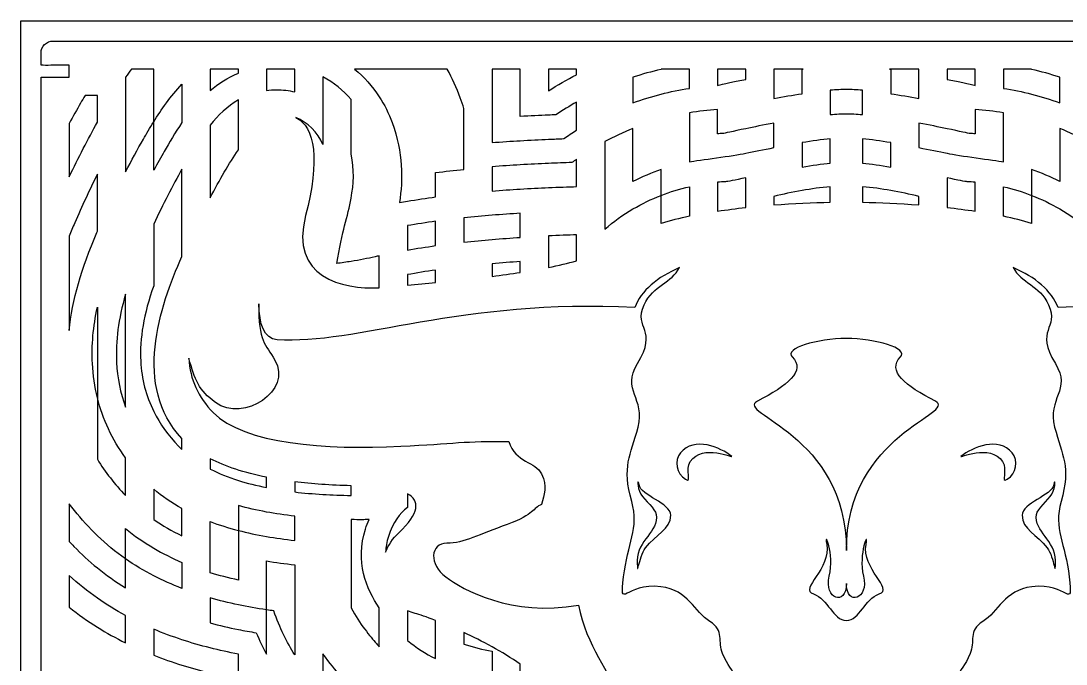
# Model space of a CAD drawing. Extents: x 110 to 520, y 70 to 380.
# Drawn here: x 110 to 369.6, y 220.1 to 380 of the extents above; entities that cross this region are included whole.
import ezdxf

# ---------------------------------------------------------------- set-up
doc = ezdxf.new("R2010")
doc.units = 0
doc.header["$MEASUREMENT"] = 0
doc.layers.add('DEFAULT', color=18, linetype='CONTINUOUS')

msp = doc.modelspace()

# ---------------------------------------------------------------- linework, layer by layer
at = {"layer": 'DEFAULT', "color": 18}
msp.add_lwpolyline([(520, 70), (110, 70), (110, 380), (520, 380)], close=True, dxfattribs=at)
at = {"layer": 'DEFAULT', "color": 1}
for points, knots in [([(511.49, 369), (511.72, 369), (512.28, 368.95), (513.24, 368.95), (514.21, 368.95), (514.99, 368.97), (515, 369), (515, 370), (515, 371), (515, 372), (515, 373.66), (513.66, 375), (512, 375), (380.67, 375), (249.33, 375), (118, 375), (116.34, 375), (115, 373.66), (115, 372), (115, 371), (115, 370), (115, 369), (115.08, 368.97), (115.83, 368.95), (116.74, 368.95), (117.71, 368.95), (118.27, 369), (118.49, 369), (119.66, 369), (120.83, 369), (121.99, 369), (121.99, 368), (121.99, 367), (121.99, 366), (120.83, 366), (119.66, 366), (118.49, 366), (118.27, 366), (117.71, 366.05), (116.74, 366.05), (115.83, 366.05), (115.08, 366.03), (115, 366), (115, 272), (115, 178), (115, 84), (115.08, 83.97), (115.83, 83.95), (116.74, 83.95), (117.71, 83.95), (118.27, 84), (118.49, 84), (119.66, 84), (120.83, 84), (121.99, 84), (121.99, 83), (121.99, 82), (121.99, 81), (120.83, 81), (119.66, 81), (118.49, 81), (118.27, 81), (117.71, 81.05), (116.74, 81.05), (115.83, 81.05), (115.08, 81.03), (115, 81), (115, 80), (115, 79), (115, 78), (115, 76.34), (116.34, 75), (118, 75), (249.33, 75), (380.67, 75), (512, 75), (513.66, 75), (515, 76.34), (515, 78), (515, 79), (515, 80), (514.99, 81), (514.99, 81.03), (514.21, 81.05), (513.24, 81.05), (512.28, 81.05), (511.72, 81), (511.49, 81), (510.33, 81), (509.16, 81), (507.99, 81), (507.99, 82), (507.99, 83), (507.99, 84), (509.16, 84), (510.33, 84), (511.49, 84), (511.72, 84), (512.28, 83.95), (513.24, 83.95), (514.21, 83.95), (514.99, 83.97), (515, 84), (515, 178), (515, 272), (514.99, 366), (514.99, 366.03), (514.21, 366.05), (513.24, 366.05), (512.28, 366.05), (511.72, 366), (511.49, 366), (510.33, 366), (509.16, 366), (507.99, 366), (507.99, 367), (507.99, 368), (507.99, 369), (509.16, 369), (510.33, 369), (511.49, 369)], [9.92, 9.92, 9.92, 9.92, 10.92, 10.92, 10.92, 11.94, 11.94, 11.94, 20.45, 20.45, 20.45, 21.45, 21.45, 21.45, 1138.31, 1138.31, 1138.31, 1139.31, 1139.31, 1139.31, 1147.83, 1147.83, 1147.83, 1148.83, 1148.83, 1148.83, 1149.83, 1149.83, 1149.83, 1159.75, 1159.75, 1159.75, 1168.25, 1168.25, 1168.25, 1178.17, 1178.17, 1178.17, 1179.17, 1179.17, 1179.17, 1180.17, 1180.17, 1180.17, 1979.56, 1979.56, 1979.56, 1980.56, 1980.56, 1980.56, 1981.56, 1981.56, 1981.56, 1991.48, 1991.48, 1991.48, 1999.98, 1999.98, 1999.98, 2009.9, 2009.9, 2009.9, 2010.9, 2010.9, 2010.9, 2011.9, 2011.9, 2011.9, 2020.41, 2020.41, 2020.41, 2021.41, 2021.41, 2021.41, 3138.27, 3138.27, 3138.27, 3139.27, 3139.27, 3139.27, 3147.79, 3147.79, 3147.79, 3148.79, 3148.79, 3148.79, 3149.79, 3149.79, 3149.79, 3159.71, 3159.71, 3159.71, 3168.21, 3168.21, 3168.21, 3178.13, 3178.13, 3178.13, 3179.13, 3179.13, 3179.13, 3180.15, 3180.15, 3180.15, 3979.54, 3979.54, 3979.54, 3980.54, 3980.54, 3980.54, 3981.54, 3981.54, 3981.54, 3991.46, 3991.46, 3991.46, 3999.96, 3999.96, 3999.96, 4009.88, 4009.88, 4009.88, 4009.88]), ([(136, 366.04), (136.47, 366.69), (136.95, 367.34), (137.46, 368), (139.31, 368), (141.15, 368), (143, 368), (143, 363.65), (143, 359.3), (143, 354.95), (143, 350.93), (143, 346.91), (143, 342.88), (143.88, 344.53), (144.76, 346.1), (145.61, 347.58), (146.83, 349.7), (148.26, 352.19), (150, 354.71), (150, 357.9), (150, 361.09), (150, 364.28), (147.14, 361.24), (144.85, 357.94), (143, 354.95), (142.02, 353.38), (141.17, 351.89), (140.41, 350.58), (138.97, 348.08), (137.48, 345.33), (136, 342.46), (136, 350.32), (136, 358.18), (136, 366.04)], [66.86, 66.86, 66.86, 66.86, 67.86, 67.86, 67.86, 83.55, 83.55, 83.55, 120.53, 120.53, 120.53, 154.75, 154.75, 154.75, 155.75, 155.75, 155.75, 156.75, 156.75, 156.75, 183.88, 183.88, 183.88, 184.88, 184.88, 184.88, 185.88, 185.88, 185.88, 186.88, 186.88, 186.88, 253.74, 253.74, 253.74, 253.74]), ([(157, 368), (159.33, 368), (161.67, 368), (164, 368), (164, 367.68), (164, 367.36), (164, 367.03), (161.37, 365.94), (159.05, 364.42), (157, 362.67), (157, 364.45), (157, 366.22), (157, 368)], [15.1, 15.1, 15.1, 15.1, 34.94, 34.94, 34.94, 37.68, 37.68, 37.68, 38.68, 38.68, 38.68, 53.78, 53.78, 53.78, 53.78]), ([(171, 368), (173.33, 368), (175.67, 368), (178, 368), (178, 366.12), (178, 364.23), (178, 362.35), (176.56, 362.71), (175.05, 362.9), (173.49, 362.9), (172.63, 362.9), (171.8, 362.84), (171, 362.74), (171, 364.49), (171, 366.25), (171, 368)], [14.91, 14.91, 14.91, 14.91, 34.76, 34.76, 34.76, 50.78, 50.78, 50.78, 51.78, 51.78, 51.78, 52.78, 52.78, 52.78, 67.69, 67.69, 67.69, 67.69]), ([(185, 349.26), (185, 354.86), (185, 360.46), (185, 366.06), (187.65, 364.66), (190.02, 362.77), (192, 360.47), (192, 355.95), (192, 351.43), (192, 346.91), (192.85, 342.99), (192.66, 339.51), (192, 335.94), (191.6, 333.73), (191.02, 331.5), (190.4, 329.1), (189.88, 327.07), (189.1, 323.39), (188.43, 319.71), (189.61, 319.86), (190.82, 320.04), (192, 320.22), (194.1, 320.56), (196.15, 320.95), (197.94, 321.37), (198.29, 321.46), (198.64, 321.54), (199, 321.62), (199, 318.97), (199, 316.32), (199, 313.67), (189.87, 313.25), (176.69, 316.19), (180.71, 331.6), (184.31, 345.37), (183.05, 353.7), (178.24, 355.97), (181.23, 354.75), (183.66, 352.39), (185, 349.26)], [1, 1, 1, 1, 48.62, 48.62, 48.62, 49.62, 49.62, 49.62, 88.07, 88.07, 88.07, 89.07, 89.07, 89.07, 90.07, 90.07, 90.07, 91.07, 91.07, 91.07, 92.07, 92.07, 92.07, 93.07, 93.07, 93.07, 94.07, 94.07, 94.07, 116.61, 116.61, 116.61, 117.61, 117.61, 117.61, 118.61, 118.61, 118.61, 119.61, 119.61, 119.61, 119.61]), ([(215.87, 368), (217.12, 365.75), (218.2, 363.36), (219.11, 360.87), (219.43, 359.99), (219.73, 359.12), (220, 358.25), (220, 353.2), (220, 348.15), (220, 343.1), (217.68, 342.86), (215.34, 342.6), (213, 342.29), (213, 340.28), (213, 338.26), (213, 336.24), (210.66, 335.93), (208.32, 335.59), (206, 335.2), (205.32, 335.09), (204.65, 334.98), (203.98, 334.86), (204.92, 340.65), (204.95, 347.13), (202.2, 354.71), (201.36, 357.02), (200.28, 359.17), (199, 361.14), (197.3, 363.75), (195.23, 366.06), (192.88, 368), (200.54, 368), (208.21, 368), (215.87, 368)], [65.17, 65.17, 65.17, 65.17, 66.17, 66.17, 66.17, 67.17, 67.17, 67.17, 110.1, 110.1, 110.1, 111.1, 111.1, 111.1, 128.26, 128.26, 128.26, 129.26, 129.26, 129.26, 130.26, 130.26, 130.26, 131.26, 131.26, 131.26, 132.26, 132.26, 132.26, 133.26, 133.26, 133.26, 198.43, 198.43, 198.43, 198.43]), ([(227, 368), (229.33, 368), (231.67, 368), (234, 368), (234, 364.08), (234, 360.16), (234, 356.24), (236.51, 356.39), (238.87, 356.5), (241, 356.59), (241.64, 356.62), (242.26, 356.64), (242.86, 356.67), (244.53, 357.78), (246.24, 358.83), (248, 359.82), (248, 357.49), (248, 355.17), (248, 352.84), (246.92, 352.17), (245.86, 351.46), (244.82, 350.73), (243.61, 350.69), (242.33, 350.64), (241, 350.59), (238.81, 350.5), (236.46, 350.38), (234, 350.23), (231.75, 350.1), (229.41, 349.94), (227, 349.75), (227, 355.83), (227, 361.92), (227, 368)], [51.73, 51.73, 51.73, 51.73, 71.58, 71.58, 71.58, 104.91, 104.91, 104.91, 105.91, 105.91, 105.91, 106.91, 106.91, 106.91, 107.91, 107.91, 107.91, 127.67, 127.67, 127.67, 128.67, 128.67, 128.67, 129.67, 129.67, 129.67, 130.67, 130.67, 130.67, 131.67, 131.67, 131.67, 183.4, 183.4, 183.4, 183.4]), ([(241, 368), (243.33, 368), (245.67, 368), (248, 368), (248, 367.54), (248, 367.08), (248, 366.61), (245.59, 365.39), (243.26, 364.06), (241, 362.62), (241, 364.41), (241, 366.21), (241, 368)], [15.26, 15.26, 15.26, 15.26, 35.1, 35.1, 35.1, 39.03, 39.03, 39.03, 40.03, 40.03, 40.03, 55.29, 55.29, 55.29, 55.29]), ([(262, 365.99), (264.3, 366.75), (266.64, 367.41), (269, 367.96), (269, 367.97), (269, 367.99), (269, 368), (271.33, 368), (273.67, 368), (276, 368), (276, 366.41), (276, 364.82), (276, 363.22), (273.64, 362.86), (271.31, 362.39), (269, 361.8), (266.63, 361.2), (264.3, 360.48), (262, 359.65), (262, 361.76), (262, 363.87), (262, 365.99)], [17.96, 17.96, 17.96, 17.96, 18.96, 18.96, 18.96, 19.07, 19.07, 19.07, 38.91, 38.91, 38.91, 52.45, 52.45, 52.45, 53.45, 53.45, 53.45, 54.45, 54.45, 54.45, 72.41, 72.41, 72.41, 72.41]), ([(283, 368), (285.33, 368), (287.67, 368), (290, 368), (290, 367.16), (290, 366.32), (290, 365.47), (286, 364.66), (283.21, 364), (283.02, 363.96), (283.02, 363.96), (283.01, 363.96), (283, 363.96), (283, 365.31), (283, 366.65), (283, 368)], [11.45, 11.45, 11.45, 11.45, 31.3, 31.3, 31.3, 38.46, 38.46, 38.46, 39.46, 39.46, 39.46, 40.46, 40.46, 40.46, 51.91, 51.91, 51.91, 51.91]), ([(297, 368), (299.42, 368), (301.84, 368), (304.26, 368), (304.18, 367.99), (304.09, 367.98), (304, 367.96), (304, 365.94), (304, 363.92), (304, 361.9), (301.66, 361.55), (299.27, 361.14), (297, 360.72), (297, 363.15), (297, 365.57), (297, 368)], [20.63, 20.63, 20.63, 20.63, 41.22, 41.22, 41.22, 42.22, 42.22, 42.22, 59.4, 59.4, 59.4, 60.4, 60.4, 60.4, 81.03, 81.03, 81.03, 81.03]), ([(333, 368), (333, 365.57), (333, 363.15), (333, 360.72), (330.73, 361.14), (328.34, 361.55), (326, 361.9), (326, 363.92), (326, 365.94), (326, 367.96), (325.91, 367.98), (325.82, 367.99), (325.73, 368), (328.16, 368), (330.58, 368), (333, 368)], [20.59, 20.59, 20.59, 20.59, 41.22, 41.22, 41.22, 42.22, 42.22, 42.22, 59.4, 59.4, 59.4, 60.4, 60.4, 60.4, 80.99, 80.99, 80.99, 80.99]), ([(340, 368), (342.33, 368), (344.67, 368), (347, 368), (347, 366.65), (347, 365.31), (347, 363.96), (346.99, 363.96), (346.98, 363.96), (346.98, 363.96), (346.79, 364), (344, 364.66), (340, 365.47), (340, 366.32), (340, 367.16), (340, 368)], [7.16, 7.16, 7.16, 7.16, 27.01, 27.01, 27.01, 38.46, 38.46, 38.46, 39.46, 39.46, 39.46, 40.46, 40.46, 40.46, 47.62, 47.62, 47.62, 47.62]), ([(354, 368), (356.33, 368), (358.67, 368), (361, 368), (361, 367.99), (361, 367.97), (361, 367.96), (363.36, 367.41), (365.7, 366.75), (368, 365.99), (368, 363.87), (368, 361.76), (368, 359.65), (365.7, 360.48), (363.37, 361.2), (361, 361.8), (358.69, 362.39), (356.36, 362.86), (354, 363.22), (354, 364.82), (354, 366.41), (354, 368)], [13.54, 13.54, 13.54, 13.54, 33.38, 33.38, 33.38, 33.49, 33.49, 33.49, 34.49, 34.49, 34.49, 52.45, 52.45, 52.45, 53.45, 53.45, 53.45, 54.45, 54.45, 54.45, 67.99, 67.99, 67.99, 67.99]), ([(122, 354.51), (122.95, 356.27), (123.89, 357.96), (124.81, 359.57), (125.15, 360.15), (125.52, 360.79), (125.92, 361.47), (126.95, 361.47), (127.97, 361.47), (129, 361.47), (129, 359.25), (129, 357.02), (129, 354.8), (126.69, 350.66), (124.29, 346.01), (122, 341.25), (122, 345.67), (122, 350.09), (122, 354.51)], [37.6, 37.6, 37.6, 37.6, 38.6, 38.6, 38.6, 39.6, 39.6, 39.6, 48.34, 48.34, 48.34, 67.26, 67.26, 67.26, 68.26, 68.26, 68.26, 105.86, 105.86, 105.86, 105.86]), ([(311, 362.75), (312.45, 362.87), (313.8, 362.94), (315, 362.94), (316.2, 362.94), (317.55, 362.87), (319, 362.75), (319, 360.74), (319, 358.74), (319, 356.73), (317.53, 356.86), (316.17, 356.94), (315, 356.94), (313.83, 356.94), (312.47, 356.86), (311, 356.73), (311, 358.74), (311, 360.74), (311, 362.75)], [17.06, 17.06, 17.06, 17.06, 18.06, 18.06, 18.06, 19.06, 19.06, 19.06, 36.12, 36.12, 36.12, 37.12, 37.12, 37.12, 38.12, 38.12, 38.12, 55.18, 55.18, 55.18, 55.18]), ([(157, 354.1), (158.97, 356.54), (161.26, 358.76), (164, 360.36), (164, 356.21), (164, 352.07), (164, 347.92), (161.69, 344.63), (159.36, 340.55), (157, 335.99), (157, 342.03), (157, 348.06), (157, 354.1)], [51.33, 51.33, 51.33, 51.33, 52.33, 52.33, 52.33, 87.57, 87.57, 87.57, 88.57, 88.57, 88.57, 139.9, 139.9, 139.9, 139.9]), ([(284.35, 352.02), (284.64, 352.05), (286.83, 352.55), (290, 353.21), (292.02, 353.63), (294.44, 354.12), (297, 354.61), (297, 352.57), (297, 350.54), (297, 348.5), (294.43, 348), (292, 347.51), (290, 347.09), (287.05, 346.48), (278.3, 345.42), (276, 344.94), (276, 349.01), (276, 353.08), (276, 357.15), (278.31, 357.54), (280.65, 357.81), (283, 357.95), (283, 355.95), (283, 353.94), (283, 351.94), (283.45, 351.97), (283.9, 351.99), (284.35, 352.02)], [1, 1, 1, 1, 2, 2, 2, 3, 3, 3, 20.32, 20.32, 20.32, 21.32, 21.32, 21.32, 22.32, 22.32, 22.32, 56.93, 56.93, 56.93, 57.93, 57.93, 57.93, 74.97, 74.97, 74.97, 75.97, 75.97, 75.97, 75.97]), ([(345.65, 352.02), (346.1, 351.99), (346.55, 351.97), (347, 351.94), (347, 353.94), (347, 355.95), (347, 357.95), (349.35, 357.81), (351.69, 357.54), (354, 357.15), (354, 353.08), (354, 349.01), (354, 344.94), (351.7, 345.42), (342.95, 346.48), (340, 347.09), (338, 347.51), (335.57, 348), (333, 348.5), (333, 350.54), (333, 352.57), (333, 354.61), (335.56, 354.12), (337.98, 353.63), (340, 353.21), (343.17, 352.55), (345.36, 352.05), (345.65, 352.02)], [1, 1, 1, 1, 2, 2, 2, 19.04, 19.04, 19.04, 20.04, 20.04, 20.04, 54.65, 54.65, 54.65, 55.65, 55.65, 55.65, 56.65, 56.65, 56.65, 73.97, 73.97, 73.97, 74.97, 74.97, 74.97, 75.97, 75.97, 75.97, 75.97]), ([(255, 349.99), (257.26, 351.21), (259.6, 352.29), (262, 353.25), (262, 348.86), (262, 344.48), (262, 340.09), (264.25, 341.23), (266.6, 342.21), (269, 343.04), (269, 340.9), (269, 338.77), (269, 336.64), (269, 334.31), (269, 331.98), (269, 329.65), (271.2, 330.33), (273.55, 330.92), (276, 331.44), (276, 333.89), (276, 336.35), (276, 338.8), (273.61, 338.25), (271.27, 337.52), (269, 336.64), (266.57, 335.69), (264.22, 334.56), (262, 333.26), (259.49, 331.79), (257.14, 330.11), (255, 328.24), (255, 335.49), (255, 342.74), (255, 349.99)], [61.66, 61.66, 61.66, 61.66, 62.66, 62.66, 62.66, 99.96, 99.96, 99.96, 100.96, 100.96, 100.96, 119.1, 119.1, 119.1, 138.9, 138.9, 138.9, 139.9, 139.9, 139.9, 160.76, 160.76, 160.76, 161.76, 161.76, 161.76, 162.76, 162.76, 162.76, 163.76, 163.76, 163.76, 225.42, 225.42, 225.42, 225.42]), ([(375, 328.24), (372.86, 330.11), (370.51, 331.79), (368, 333.26), (365.78, 334.56), (363.43, 335.69), (361, 336.64), (358.73, 337.52), (356.39, 338.25), (354, 338.8), (354, 336.35), (354, 333.89), (354, 331.44), (356.45, 330.92), (358.8, 330.33), (361, 329.65), (361, 331.98), (361, 334.31), (361, 336.64), (361, 338.77), (361, 340.9), (361, 343.04), (363.4, 342.21), (365.75, 341.23), (368, 340.09), (368, 344.48), (368, 348.86), (368, 353.25), (370.4, 352.29), (372.74, 351.21), (375, 349.99), (375, 342.74), (375, 335.49), (375, 328.24)], [61.66, 61.66, 61.66, 61.66, 62.66, 62.66, 62.66, 63.66, 63.66, 63.66, 64.66, 64.66, 64.66, 85.52, 85.52, 85.52, 86.52, 86.52, 86.52, 106.32, 106.32, 106.32, 124.46, 124.46, 124.46, 125.46, 125.46, 125.46, 162.76, 162.76, 162.76, 163.76, 163.76, 163.76, 225.42, 225.42, 225.42, 225.42]), ([(311, 344.68), (308.9, 344.45), (306.48, 344.1), (304, 343.67), (304, 345.7), (304, 347.72), (304, 349.75), (306.47, 350.15), (308.88, 350.5), (311, 350.71), (311, 348.7), (311, 346.69), (311, 344.68)], [17.08, 17.08, 17.08, 17.08, 18.08, 18.08, 18.08, 35.31, 35.31, 35.31, 36.31, 36.31, 36.31, 53.39, 53.39, 53.39, 53.39]), ([(319, 344.68), (319, 346.69), (319, 348.7), (319, 350.71), (321.12, 350.5), (323.53, 350.15), (326, 349.75), (326, 347.72), (326, 345.7), (326, 343.67), (323.52, 344.1), (321.1, 344.45), (319, 344.68)], [1, 1, 1, 1, 18.08, 18.08, 18.08, 19.08, 19.08, 19.08, 36.31, 36.31, 36.31, 37.31, 37.31, 37.31, 37.31]), ([(227, 343.74), (229.39, 343.93), (231.73, 344.09), (234, 344.23), (236.43, 344.37), (238.77, 344.49), (241, 344.58), (243.05, 344.67), (245.01, 344.74), (246.85, 344.79), (247.23, 345.07), (247.62, 345.35), (248, 345.62), (248, 343.35), (248, 341.08), (248, 338.81), (245.87, 338.76), (243.52, 338.68), (241, 338.58), (238.79, 338.48), (236.44, 338.36), (234, 338.21), (231.74, 338.07), (229.39, 337.91), (227, 337.71), (227, 339.72), (227, 341.73), (227, 343.74)], [17.07, 17.07, 17.07, 17.07, 18.07, 18.07, 18.07, 19.07, 19.07, 19.07, 20.07, 20.07, 20.07, 21.07, 21.07, 21.07, 40.37, 40.37, 40.37, 41.37, 41.37, 41.37, 42.37, 42.37, 42.37, 43.37, 43.37, 43.37, 60.44, 60.44, 60.44, 60.44]), ([(150, 276.22), (150, 275.3), (150, 274.38), (150, 273.47), (149.7, 273.75), (149.41, 274.04), (149.13, 274.33), (146.57, 276.99), (144.52, 279.86), (143, 282.91), (141.06, 286.8), (139.97, 290.99), (139.75, 295.44), (139.46, 301.08), (140.5, 307.14), (143, 314.19), (143, 319.3), (143, 324.41), (143, 329.52), (145.27, 334.34), (147.69, 339.07), (150, 343.18), (150, 335.94), (150, 328.7), (150, 321.47), (144.43, 309.08), (137.78, 289.01), (150, 276.22)], [1, 1, 1, 1, 8.81, 8.81, 8.81, 9.81, 9.81, 9.81, 10.81, 10.81, 10.81, 11.81, 11.81, 11.81, 12.81, 12.81, 12.81, 56.24, 56.24, 56.24, 57.24, 57.24, 57.24, 118.79, 118.79, 118.79, 119.79, 119.79, 119.79, 119.79]), ([(122, 326.5), (122.44, 327.59), (122.89, 328.69), (123.37, 329.8), (125.11, 333.83), (127.03, 337.95), (129, 341.92), (129, 337.18), (129, 332.44), (129, 327.7), (128.96, 327.6), (128.92, 327.51), (128.88, 327.42), (125.02, 318.49), (122.76, 310.57), (122, 303.07), (122, 310.88), (122, 318.69), (122, 326.5)], [66.42, 66.42, 66.42, 66.42, 67.42, 67.42, 67.42, 68.42, 68.42, 68.42, 108.73, 108.73, 108.73, 109.73, 109.73, 109.73, 110.73, 110.73, 110.73, 177.15, 177.15, 177.15, 177.15]), ([(283, 332.71), (283, 335.11), (283, 337.5), (283, 339.9), (283.66, 339.96), (284.31, 340), (284.97, 340.03), (285.41, 340.05), (287.31, 340.44), (290, 340.99), (290, 338.53), (290, 336.08), (290, 333.62), (287.65, 333.36), (285.3, 333.06), (283, 332.71)], [1, 1, 1, 1, 21.39, 21.39, 21.39, 22.39, 22.39, 22.39, 23.39, 23.39, 23.39, 44.27, 44.27, 44.27, 45.27, 45.27, 45.27, 45.27]), ([(347, 332.71), (344.7, 333.06), (342.35, 333.36), (340, 333.62), (340, 336.08), (340, 338.53), (340, 340.99), (342.69, 340.44), (344.59, 340.05), (345.03, 340.03), (345.69, 340), (346.34, 339.96), (347, 339.9), (347, 337.5), (347, 335.11), (347, 332.71)], [20.39, 20.39, 20.39, 20.39, 21.39, 21.39, 21.39, 42.27, 42.27, 42.27, 43.27, 43.27, 43.27, 44.27, 44.27, 44.27, 64.66, 64.66, 64.66, 64.66]), ([(297, 334.27), (297, 334.98), (297, 335.69), (297, 336.39), (299.21, 336.9), (301.57, 337.41), (304, 337.85), (306.29, 338.25), (308.64, 338.59), (311, 338.77), (311, 337.48), (311, 336.19), (311, 334.91), (306.68, 334.83), (301.91, 334.64), (297, 334.27)], [1, 1, 1, 1, 7.03, 7.03, 7.03, 8.03, 8.03, 8.03, 9.03, 9.03, 9.03, 19.99, 19.99, 19.99, 20.99, 20.99, 20.99, 20.99]), ([(326, 337.85), (328.43, 337.41), (330.79, 336.9), (333, 336.39), (333, 335.69), (333, 334.98), (333, 334.27), (328.09, 334.64), (323.31, 334.83), (319, 334.91), (319, 336.19), (319, 337.48), (319, 338.77), (321.36, 338.59), (323.71, 338.25), (326, 337.85)], [1, 1, 1, 1, 2, 2, 2, 8.03, 8.03, 8.03, 9.03, 9.03, 9.03, 19.99, 19.99, 19.99, 20.99, 20.99, 20.99, 20.99]), ([(206, 323.04), (206, 325.06), (206, 327.09), (206, 329.12), (208.31, 329.51), (210.65, 329.87), (213, 330.19), (213, 328.17), (213, 326.15), (213, 324.14), (210.64, 323.81), (208.3, 323.44), (206, 323.04)], [1, 1, 1, 1, 18.25, 18.25, 18.25, 19.25, 19.25, 19.25, 36.4, 36.4, 36.4, 37.4, 37.4, 37.4, 37.4]), ([(234, 332.2), (234, 330.2), (234, 328.19), (234, 326.19), (231.74, 326.05), (229.39, 325.88), (227, 325.67), (224.7, 325.48), (222.36, 325.26), (220, 325), (220, 327.01), (220, 329.02), (220, 331.03), (222.36, 331.28), (224.71, 331.5), (227, 331.69), (229.4, 331.89), (231.75, 332.06), (234, 332.2)], [1, 1, 1, 1, 18.02, 18.02, 18.02, 19.02, 19.02, 19.02, 20.02, 20.02, 20.02, 37.1, 37.1, 37.1, 38.1, 38.1, 38.1, 39.1, 39.1, 39.1, 39.1]), ([(248, 326.81), (248, 324.67), (248, 322.52), (248, 320.38), (245.86, 319.76), (243.52, 319.21), (241, 318.71), (241, 321.33), (241, 323.95), (241, 326.57), (243.54, 326.68), (245.89, 326.76), (248, 326.81)], [1, 1, 1, 1, 19.25, 19.25, 19.25, 20.25, 20.25, 20.25, 42.53, 42.53, 42.53, 43.53, 43.53, 43.53, 43.53]), ([(234, 320.17), (234, 319.27), (234, 318.37), (234, 317.48), (231.77, 317.13), (229.43, 316.81), (227, 316.5), (227, 317.55), (227, 318.6), (227, 319.65), (229.39, 319.85), (231.74, 320.03), (234, 320.17)], [1, 1, 1, 1, 8.65, 8.65, 8.65, 9.65, 9.65, 9.65, 18.58, 18.58, 18.58, 19.58, 19.58, 19.58, 19.58]), ([(158.29, 285.18), (165.38, 280.01), (177.47, 288.16), (173.08, 295.72), (170.77, 299.69), (168.91, 300.2), (169.1, 309.68), (169.19, 304.74), (170.35, 300.96), (173.6, 300.75), (193.27, 299.43), (219.23, 310.99), (262.44, 308.76), (263.97, 312.95), (268.12, 316.33), (273.55, 318.69), (271.71, 314.96), (266.98, 314.25), (264.79, 309.43), (262.04, 303.37), (268.43, 303.45), (263.1, 294.82), (259.06, 288.27), (265.19, 286.18), (263.29, 279.05), (261.38, 271.91), (259.22, 269.25), (261.68, 260.59), (263.63, 253.72), (260.61, 250.25), (259.67, 241.8), (258.7, 233.06), (259.92, 240.52), (268.93, 239.38), (275.82, 238.51), (277.24, 233.12), (281.13, 230.73), (284.81, 228.47), (282.97, 225.68), (284.26, 222.75), (286.86, 216.82), (288.79, 217.66), (288.86, 211.94), (288.94, 205.94), (280.13, 204.84), (284.87, 195.54), (287.15, 191.05), (294.83, 182.39), (290.47, 176.53), (286.11, 170.68), (288.71, 167.82), (291.52, 163.34), (294.33, 158.85), (296.39, 157.28), (292.34, 156.61), (280.26, 154.62), (280.96, 139.84), (280.54, 130.45), (280.39, 135.24), (279.1, 137.9), (279.02, 141.25), (278.77, 151.63), (278.65, 153.37), (278.52, 157.23), (278.39, 161.09), (276.4, 163.83), (274.66, 168.69), (272.91, 173.54), (270.92, 176.16), (270.55, 182.76), (270.18, 189.35), (268.21, 186.94), (267.55, 197.86), (267.23, 203.09), (260.59, 207.03), (258.47, 212.39), (256.35, 217.74), (250.49, 224.63), (248.44, 234.82), (231.78, 231.78), (219.77, 238.68), (215.51, 241.8), (211.25, 244.92), (211.63, 250.17), (215.81, 250.17), (219.99, 250.17), (223.8, 252.37), (230.8, 254.88), (237.79, 257.39), (237.03, 258.91), (239.31, 259.82), (239.95, 262.26), (240.81, 264.31), (239.31, 267.42), (237.82, 270.53), (232.82, 270.16), (231.14, 275.45), (220.43, 275.64), (217.51, 274.94), (204.33, 274.27), (185.77, 273.34), (165.23, 274.88), (157.78, 282.64), (154.03, 286.54), (151.97, 290.83), (151.72, 296.14), (153.19, 290.79), (154.16, 288.18), (158.29, 285.18)], [1, 1, 1, 1, 2, 2, 2, 3, 3, 3, 4, 4, 4, 5, 5, 5, 6, 6, 6, 7, 7, 7, 8, 8, 8, 9, 9, 9, 10, 10, 10, 11, 11, 11, 12, 12, 12, 13, 13, 13, 14, 14, 14, 15, 15, 15, 16, 16, 16, 17, 17, 17, 18, 18, 18, 19, 19, 19, 20, 20, 20, 21, 21, 21, 22, 22, 22, 23, 23, 23, 24, 24, 24, 25, 25, 25, 26, 26, 26, 27, 27, 27, 28, 28, 28, 29, 29, 29, 30, 30, 30, 31, 31, 31, 32, 32, 32, 33, 33, 33, 34, 34, 34, 35, 35, 35, 36, 36, 36, 37, 37, 37, 37]), ([(213, 318.08), (213, 317.03), (213, 315.99), (213, 314.95), (210.72, 314.72), (208.39, 314.5), (206, 314.28), (206, 315.16), (206, 316.05), (206, 316.94), (208.29, 317.36), (210.64, 317.74), (213, 318.08)], [1, 1, 1, 1, 9.87, 9.87, 9.87, 10.87, 10.87, 10.87, 18.42, 18.42, 18.42, 19.42, 19.42, 19.42, 19.42]), ([(456.4, 300.75), (459.65, 300.96), (460.81, 304.74), (460.9, 309.68), (461.09, 300.2), (459.23, 299.69), (456.92, 295.72), (452.53, 288.16), (464.62, 280.01), (471.71, 285.18), (475.84, 288.18), (476.81, 290.79), (478.28, 296.14), (478.03, 290.83), (475.97, 286.54), (472.22, 282.64), (464.77, 274.88), (444.23, 273.34), (425.67, 274.27), (412.49, 274.94), (409.57, 275.64), (398.86, 275.45), (397.18, 270.16), (392.18, 270.53), (390.68, 267.42), (389.19, 264.31), (390.05, 262.26), (390.68, 259.82), (392.97, 258.91), (392.21, 257.39), (399.2, 254.88), (406.2, 252.37), (410.01, 250.17), (414.19, 250.17), (418.37, 250.17), (418.75, 244.92), (414.49, 241.8), (410.23, 238.68), (398.22, 231.78), (381.56, 234.82), (379.51, 224.63), (373.65, 217.74), (371.53, 212.39), (369.41, 207.03), (362.77, 203.09), (362.45, 197.86), (361.79, 186.94), (359.82, 189.35), (359.45, 182.76), (359.08, 176.16), (357.09, 173.54), (355.34, 168.69), (353.6, 163.83), (351.61, 161.09), (351.48, 157.23), (351.35, 153.37), (351.23, 151.63), (350.98, 141.25), (350.9, 137.9), (349.61, 135.24), (349.46, 130.45), (349.04, 139.84), (349.74, 154.62), (337.66, 156.61), (333.61, 157.28), (335.67, 158.85), (338.48, 163.34), (341.29, 167.82), (343.89, 170.68), (339.53, 176.53), (335.17, 182.39), (342.85, 191.05), (345.13, 195.54), (349.86, 204.84), (341.06, 205.94), (341.13, 211.94), (341.2, 217.66), (343.14, 216.82), (345.74, 222.75), (347.03, 225.68), (345.19, 228.47), (348.87, 230.73), (352.76, 233.12), (354.18, 238.51), (361.07, 239.38), (370.08, 240.52), (371.3, 233.06), (370.33, 241.8), (369.39, 250.25), (366.37, 253.72), (368.32, 260.59), (370.78, 269.25), (368.62, 271.91), (366.71, 279.05), (364.81, 286.18), (370.94, 288.27), (366.9, 294.82), (361.57, 303.45), (367.96, 303.37), (365.21, 309.43), (363.02, 314.25), (358.29, 314.96), (356.45, 318.69), (361.88, 316.33), (366.03, 312.95), (367.56, 308.76), (410.76, 310.99), (436.73, 299.43), (456.4, 300.75)], [1, 1, 1, 1, 2, 2, 2, 3, 3, 3, 4, 4, 4, 5, 5, 5, 6, 6, 6, 7, 7, 7, 8, 8, 8, 9, 9, 9, 10, 10, 10, 11, 11, 11, 12, 12, 12, 13, 13, 13, 14, 14, 14, 15, 15, 15, 16, 16, 16, 17, 17, 17, 18, 18, 18, 19, 19, 19, 20, 20, 20, 21, 21, 21, 22, 22, 22, 23, 23, 23, 24, 24, 24, 25, 25, 25, 26, 26, 26, 27, 27, 27, 28, 28, 28, 29, 29, 29, 30, 30, 30, 31, 31, 31, 32, 32, 32, 33, 33, 33, 34, 34, 34, 35, 35, 35, 36, 36, 36, 37, 37, 37, 37]), ([(136, 312.05), (136, 302.7), (136, 293.34), (136, 283.99), (134.7, 287.52), (133.95, 291.24), (133.76, 295.14), (133.49, 300.41), (134.21, 305.93), (136, 312.05)], [1, 1, 1, 1, 80.54, 80.54, 80.54, 81.54, 81.54, 81.54, 82.54, 82.54, 82.54, 82.54]), ([(129, 308.87), (127.94, 303.96), (127.54, 299.34), (127.76, 294.84), (127.91, 291.92), (128.32, 289.1), (129, 286.36), (130.32, 280.99), (132.66, 275.99), (136, 271.37), (136, 268.25), (136, 265.13), (136, 262.02), (133.28, 264.86), (130.95, 267.87), (129, 271.04), (129, 276.15), (129, 281.25), (129, 286.36), (129, 293.87), (129, 301.37), (129, 308.87)], [107.26, 107.26, 107.26, 107.26, 108.26, 108.26, 108.26, 109.26, 109.26, 109.26, 110.26, 110.26, 110.26, 136.77, 136.77, 136.77, 137.77, 137.77, 137.77, 181.22, 181.22, 181.22, 245.03, 245.03, 245.03, 245.03]), ([(315, 248.37), (315, 277.5), (287.11, 282.46), (292.9, 285.48), (300.36, 289.37), (304.98, 292.99), (301.57, 296.47), (299.44, 298.65), (307.85, 301.07), (315, 301.07), (322.15, 301.07), (330.56, 298.65), (328.43, 296.47), (325.02, 292.99), (329.64, 289.37), (337.1, 285.48), (342.89, 282.46), (315, 277.5), (315, 248.37)], [1, 1, 1, 1, 2, 2, 2, 3, 3, 3, 4, 4, 4, 5, 5, 5, 6, 6, 6, 7, 7, 7, 7]), ([(275.03, 266.09), (272.79, 267.46), (272.22, 270.74), (273.79, 272.65), (277.21, 276.8), (283.75, 274), (286.55, 271.76), (287.23, 271.21), (279.33, 275.05), (276.21, 270.51), (274.82, 268.47), (276.83, 264.99), (275.03, 266.09)], [1, 1, 1, 1, 2, 2, 2, 3, 3, 3, 4, 4, 4, 5, 5, 5, 5]), ([(353.79, 270.51), (350.67, 275.05), (342.77, 271.21), (343.45, 271.76), (346.25, 274), (352.79, 276.8), (356.21, 272.65), (357.78, 270.74), (357.21, 267.46), (354.97, 266.09), (353.17, 264.99), (355.18, 268.47), (353.79, 270.51)], [1, 1, 1, 1, 2, 2, 2, 3, 3, 3, 4, 4, 4, 5, 5, 5, 5]), ([(157, 268.62), (157, 269.47), (157, 270.32), (157, 271.18), (160.79, 269.23), (165.48, 267.69), (171, 266.58), (171, 265.73), (171, 264.88), (171, 264.02), (168.49, 264.52), (166.16, 265.11), (164, 265.79), (161.43, 266.6), (159.1, 267.54), (157, 268.62)], [1, 1, 1, 1, 8.26, 8.26, 8.26, 9.26, 9.26, 9.26, 16.51, 16.51, 16.51, 17.51, 17.51, 17.51, 18.51, 18.51, 18.51, 18.51]), ([(192, 262.06), (189.57, 262.09), (187.24, 262.18), (185, 262.32), (182.56, 262.46), (180.22, 262.67), (178, 262.93), (178, 263.77), (178, 264.61), (178, 265.45), (182.28, 264.92), (186.95, 264.6), (192, 264.49), (192, 263.68), (192, 262.87), (192, 262.06)], [6.9, 6.9, 6.9, 6.9, 7.9, 7.9, 7.9, 8.9, 8.9, 8.9, 16.05, 16.05, 16.05, 17.05, 17.05, 17.05, 23.95, 23.95, 23.95, 23.95]), ([(267.78, 257.31), (267.55, 258.8), (264.93, 260.76), (263.98, 262.38), (262.88, 264.25), (263.22, 266.66), (263.51, 264.73), (263.94, 261.95), (271.37, 260.28), (271.37, 257.12), (271.37, 253.69), (267.57, 252.2), (265.15, 249.06), (263.27, 246.64), (263.08, 240.86), (263.08, 245.88), (263.08, 250.86), (268.41, 253.1), (267.78, 257.31)], [1, 1, 1, 1, 2, 2, 2, 3, 3, 3, 4, 4, 4, 5, 5, 5, 6, 6, 6, 7, 7, 7, 7]), ([(366.92, 245.88), (366.92, 240.86), (366.73, 246.64), (364.85, 249.06), (362.43, 252.2), (358.63, 253.69), (358.63, 257.12), (358.63, 260.28), (366.06, 261.95), (366.49, 264.73), (366.78, 266.66), (367.12, 264.25), (366.02, 262.38), (365.07, 260.76), (362.45, 258.8), (362.22, 257.31), (361.59, 253.1), (366.92, 250.86), (366.92, 245.88)], [1, 1, 1, 1, 2, 2, 2, 3, 3, 3, 4, 4, 4, 5, 5, 5, 6, 6, 6, 7, 7, 7, 7]), ([(143, 263.63), (145.08, 261.83), (147.42, 260.22), (150, 258.78), (150, 256.53), (150, 254.28), (150, 252.02), (147.49, 253.23), (145.16, 254.58), (143, 256.06), (143, 258.58), (143, 261.11), (143, 263.63)], [21.45, 21.45, 21.45, 21.45, 22.45, 22.45, 22.45, 41.6, 41.6, 41.6, 42.6, 42.6, 42.6, 64.05, 64.05, 64.05, 64.05]), ([(203.84, 252.77), (202.33, 251.33), (201.25, 249.69), (200.57, 247.99), (200.62, 249.23), (200.83, 250.52), (201.26, 251.83), (202.45, 255.45), (204.05, 257.63), (206, 259.07), (206, 260.2), (206, 261.34), (206, 262.47), (209.15, 260.74), (209.02, 257.72), (203.84, 252.77)], [1, 1, 1, 1, 2, 2, 2, 3, 3, 3, 4, 4, 4, 13.64, 13.64, 13.64, 14.64, 14.64, 14.64, 14.64]), ([(122, 260), (123.67, 257.77), (125.5, 255.62), (127.5, 253.55), (127.99, 253.03), (128.49, 252.53), (129, 252.05), (131.15, 249.96), (133.49, 248.05), (136, 246.3), (138.19, 244.77), (140.53, 243.37), (143, 242.09), (145.22, 240.94), (147.55, 239.9), (150, 238.95), (150, 241.11), (150, 243.27), (150, 245.43), (147.53, 246.49), (145.19, 247.66), (143, 248.95), (140.48, 250.42), (138.16, 252.05), (136, 253.83), (136, 251.32), (136, 248.81), (136, 246.3), (136, 243.91), (136, 241.52), (136, 239.13), (133.53, 240.63), (131.2, 242.27), (129, 244.04), (126.94, 245.7), (125, 247.48), (123.17, 249.39), (122.77, 249.8), (122.38, 250.21), (122, 250.63), (122, 253.75), (122, 256.87), (122, 260)], [26.56, 26.56, 26.56, 26.56, 27.56, 27.56, 27.56, 28.56, 28.56, 28.56, 29.56, 29.56, 29.56, 30.56, 30.56, 30.56, 31.56, 31.56, 31.56, 49.94, 49.94, 49.94, 50.94, 50.94, 50.94, 51.94, 51.94, 51.94, 73.28, 73.28, 73.28, 93.61, 93.61, 93.61, 94.61, 94.61, 94.61, 95.61, 95.61, 95.61, 96.61, 96.61, 96.61, 123.17, 123.17, 123.17, 123.17]), ([(171, 251.86), (168.55, 252.28), (166.22, 252.78), (164, 253.36), (161.53, 254), (159.2, 254.73), (157, 255.56), (157, 251.33), (157, 247.1), (157, 242.87), (159.24, 242.17), (161.57, 241.56), (164, 241.01), (164, 245.13), (164, 249.25), (164, 253.36), (164, 255.43), (164, 257.49), (164, 259.55), (166.2, 258.93), (168.53, 258.39), (171, 257.94), (173.22, 257.52), (175.56, 257.18), (178, 256.9), (178, 254.89), (178, 252.89), (178, 250.88), (175.57, 251.14), (173.24, 251.47), (171, 251.86)], [1, 1, 1, 1, 2, 2, 2, 3, 3, 3, 38.97, 38.97, 38.97, 39.97, 39.97, 39.97, 74.97, 74.97, 74.97, 92.52, 92.52, 92.52, 93.52, 93.52, 93.52, 94.52, 94.52, 94.52, 111.6, 111.6, 111.6, 112.6, 112.6, 112.6, 112.6]), ([(199, 234.11), (199, 230.89), (199, 227.67), (199, 224.45), (198.76, 224.71), (198.53, 224.97), (198.3, 225.24), (196.76, 227.04), (194.14, 230.09), (192, 234.15), (192, 241.45), (192, 248.75), (192, 256.06), (192.96, 256.04), (193.93, 256.03), (194.91, 256.03), (195.22, 256.03), (195.73, 256.05), (196.45, 256.07), (196.13, 255.33), (195.84, 254.54), (195.56, 253.7), (192.93, 245.66), (195.85, 238.83), (199, 234.11)], [1, 1, 1, 1, 28.38, 28.38, 28.38, 29.38, 29.38, 29.38, 30.38, 30.38, 30.38, 92.48, 92.48, 92.48, 93.48, 93.48, 93.48, 94.48, 94.48, 94.48, 95.48, 95.48, 95.48, 96.48, 96.48, 96.48, 96.48]), ([(310.12, 249.9), (309.36, 253.83), (312.11, 247.58), (310.75, 242.02), (309.33, 236.26), (315, 234.43), (315, 240.19), (315, 234.43), (320.67, 236.26), (319.25, 242.02), (317.89, 247.58), (320.64, 253.83), (319.88, 249.9), (318.71, 243.92), (326.85, 238.74), (323.17, 237.57), (319.49, 236.41), (318.38, 231.01), (315, 231.01), (311.62, 231.01), (310.51, 236.41), (306.83, 237.57), (303.15, 238.74), (311.29, 243.92), (310.12, 249.9)], [1, 1, 1, 1, 2, 2, 2, 3, 3, 3, 4, 4, 4, 5, 5, 5, 6, 6, 6, 7, 7, 7, 8, 8, 8, 9, 9, 9, 9]), ([(168.45, 227.95), (166.94, 228.19), (165.46, 228.46), (164, 228.75), (161.59, 229.22), (159.26, 229.76), (157, 230.37), (157, 232.45), (157, 234.53), (157, 236.6), (159.25, 235.96), (161.58, 235.38), (164, 234.87), (166.25, 234.4), (168.59, 233.98), (171, 233.63), (171.6, 233.54), (172.21, 233.45), (172.83, 233.37), (174.23, 229.18), (176.11, 225.51), (178, 222.44), (178, 229.91), (178, 237.38), (178, 244.84), (175.58, 245.1), (173.25, 245.4), (171, 245.77), (171, 241.73), (171, 237.68), (171, 233.63), (171, 229.95), (171, 226.27), (171, 222.59), (170.1, 224.25), (169.24, 226.04), (168.45, 227.95)], [1, 1, 1, 1, 2, 2, 2, 3, 3, 3, 20.67, 20.67, 20.67, 21.67, 21.67, 21.67, 22.67, 22.67, 22.67, 23.67, 23.67, 23.67, 24.67, 24.67, 24.67, 88.16, 88.16, 88.16, 89.16, 89.16, 89.16, 123.58, 123.58, 123.58, 154.88, 154.88, 154.88, 155.88, 155.88, 155.88, 155.88]), ([(122, 242.15), (124.2, 240.13), (126.54, 238.26), (129, 236.53), (131.22, 234.97), (133.56, 233.52), (136, 232.2), (136, 229.94), (136, 227.68), (136, 225.42), (133.57, 226.62), (131.24, 227.92), (129, 229.32), (126.56, 230.85), (124.22, 232.5), (122, 234.27), (122, 236.89), (122, 239.52), (122, 242.15)], [22.34, 22.34, 22.34, 22.34, 23.34, 23.34, 23.34, 24.34, 24.34, 24.34, 43.55, 43.55, 43.55, 44.55, 44.55, 44.55, 45.55, 45.55, 45.55, 67.89, 67.89, 67.89, 67.89]), ([(206, 233.41), (206.61, 233.13), (207.25, 232.9), (207.94, 232.72), (208.95, 232.46), (210.73, 231.87), (213, 230.99), (213, 227.83), (213, 224.68), (213, 221.52), (210.5, 222.74), (208.13, 224.23), (206, 226.03), (206, 228.49), (206, 230.95), (206, 233.41)], [20.92, 20.92, 20.92, 20.92, 21.92, 21.92, 21.92, 22.92, 22.92, 22.92, 49.77, 49.77, 49.77, 50.77, 50.77, 50.77, 71.69, 71.69, 71.69, 71.69]), ([(160.24, 217.27), (159.15, 217.49), (158.07, 217.73), (157, 217.99), (154.6, 218.56), (152.27, 219.2), (150, 219.89), (147.59, 220.63), (145.26, 221.45), (143, 222.33), (143, 224.49), (143, 226.66), (143, 228.82), (145.25, 227.86), (147.58, 226.99), (150, 226.2), (152.26, 225.45), (154.59, 224.78), (157, 224.17), (159.27, 223.6), (161.6, 223.09), (164, 222.63), (164, 218.74), (164, 214.85), (164, 210.95), (162.76, 212.84), (161.47, 214.95), (160.24, 217.27)], [1, 1, 1, 1, 2, 2, 2, 3, 3, 3, 4, 4, 4, 22.41, 22.41, 22.41, 23.41, 23.41, 23.41, 24.41, 24.41, 24.41, 25.41, 25.41, 25.41, 58.52, 58.52, 58.52, 59.52, 59.52, 59.52, 59.52]), ([(220, 228.01), (224.49, 225.93), (229.52, 223.24), (234, 220.1), (234, 211.96), (234, 203.81), (234, 195.67), (231.69, 199.12), (229.31, 202.83), (228.76, 204.82), (228.17, 204.89), (227.58, 204.97), (227, 205.06), (227, 211.15), (227, 217.24), (227, 223.33), (224.7, 223.76), (222.32, 224.35), (220, 225.14), (220, 226.1), (220, 227.06), (220, 228.01)], [8.14, 8.14, 8.14, 8.14, 9.14, 9.14, 9.14, 78.38, 78.38, 78.38, 79.38, 79.38, 79.38, 80.38, 80.38, 80.38, 132.17, 132.17, 132.17, 133.17, 133.17, 133.17, 141.31, 141.31, 141.31, 141.31]), ([(185, 222.72), (186.66, 220.38), (188.19, 218.59), (189.19, 217.43), (190.08, 216.39), (191.02, 215.4), (192, 214.45), (194.11, 212.4), (196.45, 210.53), (199, 208.85), (201.18, 207.41), (203.52, 206.11), (206, 204.95), (206, 207.18), (206, 209.41), (206, 211.65), (203.46, 213.01), (201.13, 214.55), (199, 216.26), (199, 213.79), (199, 211.32), (199, 208.85), (199, 204.24), (199, 199.64), (199, 195.03), (196.55, 196.26), (194.21, 197.63), (192, 199.11), (189.51, 200.78), (187.17, 202.6), (185, 204.57), (185, 210.62), (185, 216.67), (185, 222.72)], [51.44, 51.44, 51.44, 51.44, 52.44, 52.44, 52.44, 53.44, 53.44, 53.44, 54.44, 54.44, 54.44, 55.44, 55.44, 55.44, 74.43, 74.43, 74.43, 75.43, 75.43, 75.43, 96.43, 96.43, 96.43, 135.61, 135.61, 135.61, 136.61, 136.61, 136.61, 137.61, 137.61, 137.61, 189.05, 189.05, 189.05, 189.05])]:
    msp.add_open_spline(points, degree=3, knots=knots, dxfattribs=at)

doc.saveas('drawing.dxf')
